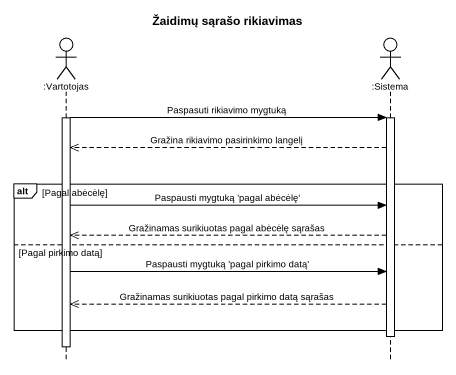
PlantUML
@startuml
title Žaidimų sąrašo rikiavimas
hide footbox
actor ":Vartotojas" as Vartotojas
actor ":Sistema" as Sistema

activate Vartotojas
Vartotojas -> Sistema : Paspasuti rikiavimo mygtuką
activate Sistema
Sistema -->> Vartotojas : Gražina rikiavimo pasirinkimo langelį
alt Pagal abėcėlę
  Vartotojas -> Sistema : Paspausti mygtuką 'pagal abėcėlę'
  Sistema -->> Vartotojas : Gražinamas surikiuotas pagal abėcėlę sąrašas
else Pagal pirkimo datą
  Vartotojas -> Sistema : Paspausti mygtuką 'pagal pirkimo datą'
  Sistema -->> Vartotojas : Gražinamas surikiuotas pagal pirkimo datą sąrašas
end
deactivate Sistema
deactivate Vartotojas
@enduml
